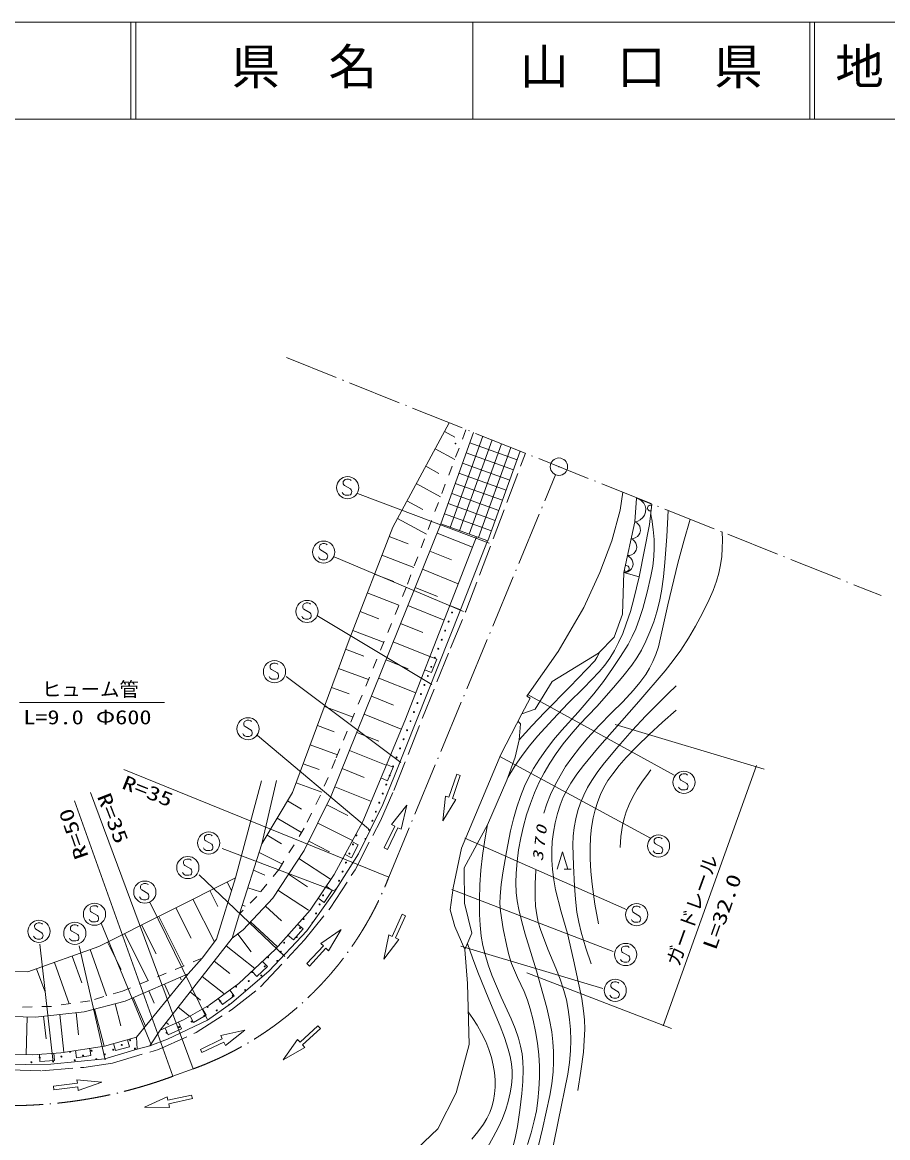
# Model space of a CAD drawing. Units: millimetres, scale not verified. Extents: x 29355 to 669355, y 24271 to 384271.
# Drawn here: x 275915 to 365134, y 269224 to 384271 of the extents above; entities that cross this region are included whole.
import ezdxf
from ezdxf.enums import TextEntityAlignment as Align

# ---------------------------------------------------------------- set-up
doc = ezdxf.new("R2010")
doc.units = ezdxf.units.MM
doc.header["$LTSCALE"] = 1000
for name, pattern in [('USER3', [7.000001, 5.508197, -0.688525, 0.114754, -0.688525]), ('USER4', [2, 1, -1]), ('USER5', [4, 3.2, -0.8])]:
    doc.linetypes.add(name, pattern=pattern)
for name, color, linetype, lineweight in [('S-SUV', 7, 'Continuous', 13), ('S-SUV-HICN', 1, 'Continuous', 13), ('S-SUV-LWCN', 7, 'Continuous', 13)]:
    doc.layers.add(name, color=color, linetype=linetype, lineweight=lineweight)
doc.styles.add('ＭＳ ゴシック', font='')
doc.styles.get('ＭＳ ゴシック').set_extended_font_data('MS Gothic')

# ---------------------------------------------------------------- blocks, each defined once
blk = doc.blocks.new('BUHIN119')
at = {"color": 7, "linetype": 'Continuous', "lineweight": 13}
blk.add_lwpolyline([(631, 634), (438, 731), (238, 778), (-24, 793), (-239, 730), (-435, 628), (-630, 431), (-731, 235), (-793, 20), (-777, -242), (-726, -438), (-631, -634)], dxfattribs=at)
blk = doc.blocks.new('BUHIN52')
at = {"color": 7, "linetype": 'Continuous', "lineweight": 13}
blk.add_lwpolyline([(-699, -435), (-682, -527), (-631, -607), (-541, -692), (-391, -787), (-243, -833), (-90, -828), (41, -762), (117, -653), (158, -577), (181, -455), (147, -359), (-188, 283), (-191, 407), (-153, 553), (-69, 664), (24, 734), (147, 779), (325, 727), (548, 585), (636, 509), (701, 406), (732, 284), (729, 129)], dxfattribs=at)
blk.add_circle((0, 0), 1144, dxfattribs=at)
blk = doc.blocks.new('BUHIN54')
at = {"color": 7, "linetype": 'Continuous', "lineweight": 13}
blk.add_line((332, 850), (-276, 1236), dxfattribs=at)
blk.add_lwpolyline([(944, 462), (-482, -760), (17, 1050)], dxfattribs=at)
blk = doc.blocks.new('BUHIN55')
at = {"color": 7, "linetype": 'Continuous', "lineweight": 13}
for radius in [896, 27]:
    blk.add_circle((0, 0), radius, dxfattribs=at)

msp = doc.modelspace()

# ---------------------------------------------------------------- linework, layer by layer
at = {"layer": 'S-SUV'}
for p, q in [((669355, 384271), (29355, 384271)), ((287105, 384271), (287105, 374271)), ((287605, 384271), (287605, 374271)), ((322355, 384271), (322355, 374271)), ((357105, 384271), (357105, 374271)), ((357605, 384271), (357605, 374271)), ((29355, 374271), (669355, 374271)), ((314100, 332210), (319936, 342967)), ((319053, 332530), (322444, 341959)), ((319450, 342071), (320518, 341492)), ((320026, 332180), (323405, 341574)), ((320999, 331830), (324366, 341189)), ((321972, 331480), (325327, 340804)), ((326931, 339153), (322065, 340903)), ((318477, 340278), (320499, 339181)), ((326554, 338106), (321688, 339856)), ((322946, 331130), (326287, 340420)), ((323919, 330780), (327248, 340035)), ((317504, 338485), (318862, 337748)), ((326178, 337059), (321312, 338810)), ((325801, 336013), (320935, 337763)), ((316532, 336692), (319037, 335333)), ((325425, 334966), (320559, 336717)), ((310483, 335683), (324035, 330535)), ((315559, 334899), (317207, 334005)), ((325048, 333920), (320182, 335670)), ((337540, 333943), (337816, 335804)), ((339081, 332752), (339221, 335203)), ((339221, 335203), (340832, 334573)), ((324672, 332873), (319806, 334623)), ((336700, 330771), (337540, 333943)), ((340832, 334573), (340587, 332472)), ((307771, 304483), (319053, 332530)), ((314586, 333106), (317575, 331485)), ((319053, 332530), (323919, 330780)), ((324295, 331826), (319429, 333577)), ((337925, 327514), (339081, 332752)), ((309608, 320585), (314100, 332210)), ((318677, 331595), (322337, 330123)), ((340587, 332472), (339501, 327080)), ((313726, 331241), (315691, 330481)), ((319990, 324124), (322757, 331198)), ((321084, 323655), (323888, 330791)), ((335474, 327514), (336700, 330771)), ((308081, 329134), (321385, 323491)), ((312977, 329303), (316264, 328033)), ((317924, 329725), (320173, 328821)), ((312228, 327366), (314207, 326601)), ((317172, 327856), (320868, 326369)), ((333794, 323908), (335474, 327514)), ((337795, 323226), (337925, 327514)), ((339501, 327080), (337925, 327514)), ((316420, 325986), (318723, 325059)), ((311479, 325428), (314743, 324167)), ((310731, 323491), (312666, 322743)), ((321084, 323655), (314287, 306545)), ((315342, 312209), (319990, 324124)), ((315668, 324116), (319401, 322614)), ((319990, 324124), (321084, 323655)), ((331168, 319356), (333794, 323908)), ((306289, 323093), (318131, 315953)), ((314916, 322246), (317218, 321320)), ((336920, 320845), (337795, 323226)), ((309982, 321554), (313169, 320322)), ((303787, 304842), (309608, 320585)), ((314164, 320376), (317994, 318836)), ((335309, 319199), (336920, 320845)), ((309244, 319601), (311135, 318902)), ((327946, 314769), (331168, 319356)), ((330547, 316293), (335309, 319199)), ((308516, 317633), (311601, 316493)), ((313412, 318506), (315706, 317584)), ((303117, 316791), (314938, 307935)), ((312660, 316637), (316476, 315102)), ((307789, 315665), (309599, 314996)), ((328797, 313422), (330547, 316293)), ((275628, 314116), (290569, 314116)), ((311908, 314767), (314193, 313847)), ((327431, 312932), (328261, 314559)), ((328261, 314559), (327946, 314769)), ((328001, 314936), (343108, 306625)), ((307061, 313697), (310011, 312607)), ((325248, 308744), (327431, 312932)), ((327431, 312932), (328797, 313422)), ((311006, 301842), (315342, 312209)), ((311156, 312897), (314958, 311367)), ((327264, 311904), (327033, 312168)), ((327138, 310268), (327264, 311904)), ((337052, 311853), (352414, 307250)), ((300171, 310706), (311605, 301095)), ((306334, 311730), (308063, 311090)), ((310404, 311027), (312681, 310111)), ((305606, 309762), (308420, 308721)), ((326719, 308465), (327138, 310268)), ((309651, 309157), (313441, 307633)), ((321186, 299098), (325248, 308744)), ((325154, 308553), (340674, 300104)), ((325880, 306116), (326719, 308465)), ((313703, 296113), (286394, 307187)), ((304878, 307794), (306513, 307190)), ((308899, 307288), (311169, 306375)), ((351595, 307622), (342001, 280769)), ((300623, 299529), (302116, 306070)), ((314287, 306545), (313077, 303592)), ((320708, 306711), (319903, 304344)), ((320258, 304224), (321063, 306590)), ((321063, 306590), (320708, 306711)), ((323867, 301503), (325880, 306116)), ((297907, 296044), (300589, 306017)), ((304151, 305826), (306778, 304855)), ((308147, 305418), (311923, 303899)), ((281286, 303981), (291435, 275559)), ((293529, 276321), (282934, 304846)), ((300623, 299529), (303787, 304842)), ((303260, 303957), (304697, 303101)), ((304977, 298858), (307771, 304483)), ((319548, 304465), (319275, 301917)), ((319275, 301917), (320613, 304103)), ((319903, 304344), (319548, 304465)), ((320613, 304103), (320258, 304224)), ((307305, 303545), (309462, 302474)), ((313077, 303592), (310577, 298514)), ((315563, 303527), (313969, 301520)), ((314982, 301031), (315563, 303527)), ((302205, 302186), (304698, 300701)), ((306374, 301670), (309969, 299884)), ((308077, 296374), (311006, 301842)), ((313969, 301520), (314307, 301357)), ((321476, 297057), (323867, 301503)), ((301150, 300415), (302634, 299531)), ((314307, 301357), (313219, 299106)), ((313557, 298943), (314644, 301194)), ((314644, 301194), (314982, 301031)), ((298318, 292303), (300623, 299529)), ((305442, 299796), (307600, 298724)), ((321526, 300104), (338286, 292712)), ((296523, 299061), (308168, 294642)), ((300335, 298626), (302669, 297486)), ((301734, 293936), (304977, 298858)), ((304436, 298038), (307680, 295901)), ((310577, 298514), (308037, 294490)), ((313219, 299106), (313557, 298943)), ((320346, 295002), (321186, 299098)), ((321518, 293408), (321476, 297057)), ((283810, 288947), (297907, 296044)), ((294138, 296325), (302977, 287907)), ((295929, 289686), (297907, 296044)), ((299759, 296819), (300908, 296292)), ((303355, 296397), (305310, 295110)), ((305576, 292702), (308077, 296374)), ((295264, 294713), (296088, 293077)), ((297026, 295601), (297484, 294691)), ((299182, 295013), (300485, 294597)), ((302275, 294756), (305421, 292684)), ((320030, 292726), (320346, 295002)), ((320195, 294824), (336817, 288441)), ((289087, 293449), (294980, 281453)), ((293502, 293826), (295721, 289419)), ((298687, 290655), (301734, 293936)), ((308037, 294490), (305264, 290545)), ((322273, 290304), (321518, 293408)), ((291740, 292939), (293323, 289795)), ((297554, 289795), (298318, 292303)), ((298606, 293206), (298879, 293119)), ((300973, 293116), (302625, 291581)), ((302022, 288678), (305576, 292702)), ((315092, 292265), (314060, 289988)), ((315433, 292110), (315092, 292265)), ((320521, 291010), (320030, 292726)), ((284036, 291345), (289227, 278718)), ((288216, 291165), (289720, 288177)), ((289978, 292052), (292550, 286943)), ((299449, 291475), (302214, 288907)), ((314401, 289833), (315433, 292110)), ((286454, 290278), (288895, 285429)), ((297554, 289795), (298687, 290655)), ((298121, 290225), (299500, 288407)), ((305264, 290545), (301358, 286443)), ((308792, 290713), (306675, 289268)), ((307498, 288501), (308792, 290713)), ((313718, 290143), (313199, 287633)), ((314060, 289988), (313718, 290143)), ((321536, 288629), (320521, 291010)), ((321536, 288629), (322273, 290304)), ((276470, 286322), (283810, 288947)), ((277705, 289170), (279108, 276964)), ((281791, 289030), (284457, 277244)), ((284691, 289391), (286117, 286559)), ((290132, 280303), (297554, 289795)), ((294456, 287732), (295929, 289686)), ((296936, 289004), (299894, 286692)), ((306950, 289012), (305245, 287183)), ((306675, 289268), (306950, 289012)), ((313199, 287633), (314743, 289678)), ((314743, 289678), (314401, 289833)), ((321113, 288992), (335761, 284630)), ((281058, 287963), (282052, 285184)), ((282893, 288619), (284597, 283853)), ((293006, 286119), (294456, 287732)), ((298232, 285123), (302022, 288678)), ((305519, 286928), (307224, 288756)), ((307224, 288756), (307498, 288501)), ((321816, 285125), (321536, 288629)), ((265047, 286662), (276470, 286322)), ((277388, 286650), (278221, 284321)), ((279223, 287307), (280748, 283040)), ((295699, 287422), (297310, 286163)), ((305245, 287183), (305519, 286928)), ((286532, 283319), (293006, 286119)), ((287701, 279595), (293006, 286119)), ((292196, 285769), (292306, 285516)), ((294462, 285840), (296691, 284097)), ((301358, 286443), (297491, 283115)), ((327937, 286237), (342847, 280474)), ((288959, 284369), (289506, 283105)), ((290578, 285069), (291124, 283805)), ((293225, 284258), (294289, 283426)), ((295185, 282896), (298232, 285123)), ((321991, 278822), (321816, 285125)), ((282293, 282216), (286532, 283319)), ((285472, 283043), (286065, 280765)), ((287341, 283669), (288616, 280721)), ((297491, 283115), (294991, 281358)), ((277270, 281664), (282293, 282216)), ((279782, 281940), (280211, 278032)), ((281456, 282124), (281709, 279821)), ((283353, 282492), (284350, 278660)), ((291988, 282676), (293150, 281767)), ((292529, 281373), (295185, 282896)), ((272190, 281809), (277270, 281664)), ((276424, 281688), (276312, 277792)), ((278107, 281756), (278362, 279435)), ((290132, 280303), (292529, 281373)), ((290751, 281094), (290992, 280905)), ((294991, 281358), (290889, 279404)), ((306398, 280769), (304546, 279090)), ((306650, 280491), (306398, 280769)), ((284391, 278667), (287701, 279595)), ((287741, 278344), (287701, 279595)), ((289053, 278701), (290132, 280303)), ((298863, 280319), (296365, 279750)), ((296365, 279750), (296526, 279411)), ((296849, 278734), (298863, 280319)), ((304798, 278812), (306650, 280491)), ((279871, 277981), (284391, 278667)), ((289053, 278701), (287741, 278344)), ((290889, 279404), (289053, 278701)), ((296526, 279411), (294270, 278335)), ((294432, 277996), (296688, 279073)), ((296688, 279073), (296849, 278734)), ((304294, 279368), (302820, 277272)), ((302820, 277272), (305049, 278534)), ((304546, 279090), (304294, 279368)), ((305049, 278534), (304798, 278812)), ((320661, 273850), (321991, 278822)), ((273091, 277859), (276966, 277779)), ((276966, 277779), (279871, 277981)), ((284432, 277375), (278862, 276810)), ((287741, 278344), (284432, 277375)), ((294270, 278335), (294432, 277996)), ((278862, 276810), (273535, 276729)), ((284101, 274953), (281551, 275207)), ((281551, 275207), (281596, 274835)), ((281596, 274835), (279115, 274530)), ((279115, 274530), (279161, 274158)), ((279161, 274158), (281642, 274463)), ((281642, 274463), (281688, 274090)), ((281688, 274090), (284101, 274953)), ((318770, 270139), (320661, 273850)), ((290845, 273452), (288523, 272368)), ((290925, 273086), (290845, 273452)), ((293367, 273620), (290925, 273086)), ((291005, 272719), (293447, 273254)), ((291085, 272353), (291005, 272719)), ((293447, 273254), (293367, 273620)), ((288523, 272368), (291085, 272353)), ((315170, 266732), (318770, 270139))]:
    msp.add_line(p, q, dxfattribs=at)
at = {"layer": 'S-SUV', "linetype": 'USER3'}
for p, q in [((303158, 349681), (364457, 325136)), ((313703, 296113), (330895, 337605)), ((291435, 275559), (293529, 276321))]:
    msp.add_line(p, q, dxfattribs=at)
at = {"layer": 'S-SUV', "linetype": 'USER4'}
for p, q in [((321655, 342225), (315483, 325975)), ((315483, 325975), (308217, 308225)), ((308217, 308225), (306615, 304475)), ((306615, 304475), (304974, 301154)), ((304974, 301154), (302396, 296935)), ((302396, 296935), (300091, 294115)), ((300091, 294115), (298318, 292303)), ((295914, 289676), (295721, 289419)), ((294456, 287732), (286241, 284329)), ((286241, 284329), (282887, 283357)), ((282887, 283357), (278937, 282772)), ((278937, 282772), (273877, 282639))]:
    msp.add_line(p, q, dxfattribs=at)
at = {"layer": 'S-SUV', "linetype": 'USER5'}
for p, q in [((321627, 323520), (327796, 339816)), ((320069, 319723), (321627, 323520)), ((317173, 312533), (320069, 319723)), ((314215, 305025), (317173, 312533)), ((312831, 301914), (314215, 305025)), ((310222, 296856), (312831, 301914)), ((307645, 292911), (310222, 296856)), ((305005, 289619), (307645, 292911)), ((300487, 284784), (305005, 289619)), ((297465, 282397), (300487, 284784)), ((293836, 280075), (297465, 282397)), ((289954, 278325), (293836, 280075)), ((285214, 276925), (289954, 278325)), ((274613, 276226), (277928, 276130)), ((277928, 276130), (282255, 276480)), ((282255, 276480), (285214, 276925))]:
    msp.add_line(p, q, dxfattribs=at)
at = {"layer": 'S-SUV'}
for points in [[(339081, 332752), (339368, 332828), (339615, 332962), (339899, 333185), (340061, 333446), (340170, 333729), (340191, 334109), (340116, 334402), (339984, 334680), (339728, 334935), (339497, 335089), (339221, 335203)], [(317393, 317468), (318092, 317195), (318637, 318593), (317939, 318865)], [(312885, 306334), (313577, 306045), (314155, 307428), (313463, 307718)], [(309187, 298447), (309848, 298093), (310557, 299415), (309896, 299769)], [(306404, 293918), (307024, 293495), (307869, 294735), (307249, 295157)], [(303302, 290128), (303865, 289631), (304858, 290755), (304296, 291252)], [(299580, 286387), (300093, 285840), (301187, 286867), (300674, 287414)], [(296103, 283567), (296546, 282962), (297757, 283847), (297315, 284452)], [(293207, 281762), (293580, 281111), (294881, 281857), (294508, 282508)], [(290646, 280532), (290952, 279847), (292321, 280459), (292016, 281144)], [(281390, 278211), (281502, 277470), (282985, 277695), (282873, 278436)], [(285324, 278928), (285526, 278206), (286971, 278611), (286768, 279333)], [(277670, 277828), (277722, 277079), (279219, 277183), (279167, 277932)]]:
    msp.add_lwpolyline(points, dxfattribs=at)
for centre, radius in [((320574, 340821), 31.3), ((320574, 340821), 25), ((320574, 340821), 18.8), ((320574, 340821), 12.5), ((320574, 340821), 6.3), ((320226, 323394), 49.8), ((319869, 322460), 49.8), ((319512, 321526), 49.8), ((319154, 320592), 49.8), ((318439, 318724), 49.8), ((318797, 319658), 49.8), ((318082, 317790), 49.8), ((317725, 316856), 49.8), ((317367, 315922), 49.8), ((316653, 314054), 49.8), ((317010, 314988), 49.8), ((316295, 313120), 49.8), ((315938, 312186), 49.8), ((315580, 311252), 49.8), ((315223, 310318), 49.8), ((314508, 308450), 49.8), ((314866, 309384), 49.8), ((314151, 307516), 49.8), ((313794, 306582), 49.8), ((313436, 305648), 49.8), ((312721, 303780), 49.8), ((313079, 304714), 49.8), ((312364, 302846), 49.8), ((312007, 301912), 49.8), ((310358, 300402), 49.8), ((311649, 300979), 49.8), ((310001, 299468), 49.8), ((309643, 298534), 49.8), ((309286, 297600), 49.8), ((308571, 295732), 49.8), ((308929, 296666), 49.8), ((306922, 294222), 49.8), ((306208, 292354), 49.8), ((306565, 293288), 49.8), ((304916, 291777), 49.8), ((304202, 289909), 49.8), ((304559, 290843), 49.8), ((302910, 289333), 49.8), ((301262, 287822), 49.8), ((302553, 288399), 49.8), ((300904, 286888), 49.8), ((302196, 287465), 49.8), ((299255, 285378), 49.8), ((299613, 286311), 49.8), ((300547, 285954), 49.8), ((297964, 284801), 49.8), ((298898, 284444), 49.8), ((296315, 283290), 49.8), ((297607, 283867), 49.8), ((295024, 282714), 49.8), ((295958, 282356), 49.8), ((293375, 281203), 49.8), ((294667, 281780), 49.8), ((290793, 280050), 49.8), ((292084, 280627), 49.8), ((286163, 278790), 49.8), ((287035, 279280), 49.8), ((287525, 278408), 49.8), ((277719, 277489), 49.8), ((279952, 277596), 49.8), ((281314, 277214), 49.8), ((282186, 277703), 49.8), ((283058, 278193), 49.8), ((284419, 277811), 49.8), ((285291, 278300), 49.8), ((276847, 276999), 49.8), ((279080, 277106), 49.8)]:
    msp.add_circle(centre, radius, dxfattribs=at)
for centre, radius, start, end in [((340664, 334164), 298, 59.82905, 286.86394), ((338183, 327932), 298, 224.75789, 110.36236), ((310715, 301336), 49.8, 262.18076, 41.46217), ((311292, 300045), 49.8, 20.1383, 287.4398), ((307280, 295156), 49.8, 203.11645, 88.38552), ((308214, 294798), 49.8, 39.87272, 255.61775), ((305850, 291420), 49.8, 26.7782, 263.00907), ((297249, 282933), 49.8, 47.08758, 203.13584), ((280824, 278086), 49.8, 137.10924, 60.15279), ((283547, 277321), 49.8, 320.11246, 231.47303)]:
    msp.add_arc(centre, radius, start, end, dxfattribs=at)
at = {"layer": 'S-SUV', "linetype": 'USER3'}
for centre, radius, start, end in [((281773, 308481), 34242, 290.08023, 338.82671), ((274547, 321121), 48591, 251.13412, 290.33783)]:
    msp.add_arc(centre, radius, start, end, dxfattribs=at)
at = {"layer": 'S-SUV-HICN'}
for points in [[(329670, 302690), (329998, 303669), (330386, 304638), (330843, 305612), (331353, 306559), (331931, 307502), (332559, 308409), (333346, 309434), (334184, 310426), (335404, 311746), (336676, 313036), (337826, 314194), (338929, 315390), (339579, 316177), (340188, 317009), (340588, 317654), (340934, 318326), (341239, 319071), (341492, 319849), (342477, 324191), (343513, 328486), (344131, 330748), (344779, 333015)], [(330149, 265993), (331156, 270880), (332159, 275769), (332320, 276980), (332421, 278197), (332454, 279298), (332427, 280399), (332344, 281430), (332202, 282464), (332007, 283436), (331755, 284393), (331374, 285559), (330934, 286716), (330106, 288685), (329334, 290682), (329114, 291445), (328953, 292220), (328841, 293105), (328789, 294003), (328791, 295404), (328849, 296817)], [(322268, 269083), (322888, 269839), (323457, 270629), (323804, 271201), (324102, 271811), (324324, 272421), (324491, 273061), (324607, 273746), (324665, 274448), (324662, 275191), (324598, 275940), (324469, 276721), (324280, 277500), (324015, 278320), (323689, 279129), (323272, 279995), (322797, 280840), (322361, 281534), (321897, 282222)]]:
    msp.add_lwpolyline(points, dxfattribs=at)
at = {"layer": 'S-SUV-LWCN'}
for points in [[(328737, 266716), (329548, 270137), (330302, 273580), (330497, 274786), (330633, 276010), (330692, 277049), (330692, 278098), (330626, 279125), (330500, 280158), (330280, 281391), (330002, 282610), (328917, 286419), (327770, 290225), (327402, 291494), (327094, 292776), (326940, 293649), (326846, 294529), (326809, 295517), (326833, 296508), (326925, 297710), (327079, 298913), (327296, 300143), (327572, 301362), (327902, 302528), (328293, 303686), (328728, 304794), (329219, 305878), (329732, 306872), (330300, 307840), (330969, 308861), (331688, 309848), (332503, 310860), (333365, 311834), (335141, 313716), (336877, 315645), (337838, 316784), (338751, 317960), (339270, 318718), (339738, 319509), (340210, 320437), (340628, 321392), (341015, 322424), (341345, 323474), (341607, 324520), (341811, 325579), (342017, 327066), (342163, 328561), (342351, 331242), (342487, 333933)], [(328011, 268522), (328385, 269735), (328701, 270963), (328916, 272009), (329071, 273067), (329181, 274241), (329231, 275420), (329222, 276602), (329153, 277781), (329024, 278975), (328835, 280171), (328592, 281348), (328288, 282519), (328000, 283412), (327651, 284293), (326965, 285738), (326336, 287201), (326074, 288077), (325867, 288983), (325505, 290784), (325202, 292593), (325161, 293366), (325180, 294151), (325291, 295337), (325463, 296532), (325829, 298712), (326251, 300868), (326544, 302101), (326897, 303323), (327265, 304404), (327691, 305472), (328130, 306401), (328623, 307304), (329225, 308273), (329877, 309210), (330681, 310249), (331537, 311258), (333214, 313107), (334844, 314994), (335825, 316280), (336766, 317612), (337593, 318843), (338372, 320112), (338797, 320903), (339171, 321727), (339561, 322762), (339896, 323820), (340340, 325481), (340726, 327155), (340909, 328158), (341030, 329166), (341072, 330032), (341053, 330912), (340961, 331971), (340811, 333018), (340764, 333292), (340714, 333566)], [(333178, 274101), (333498, 276074), (333758, 278058), (333858, 279237), (333899, 280418), (333875, 281366), (333790, 282310), (333589, 283592), (333328, 284867), (332749, 287576), (332111, 290274), (331477, 292512), (330898, 294777), (330706, 295819), (330571, 296880), (330505, 297849), (330499, 298830), (330556, 299789), (330674, 300744), (330854, 301711), (331094, 302676), (331360, 303515), (331682, 304332), (332041, 305065), (332459, 305780), (333087, 306706), (333765, 307600), (335221, 309360), (336723, 311082), (339480, 314203), (342194, 317367), (343029, 318428), (343815, 319522), (344592, 320731), (345319, 321975), (346054, 323334), (346739, 324728), (347142, 325665), (347489, 326623), (347727, 327459), (347910, 328320), (348028, 329170), (348086, 330025), (348092, 330863), (348060, 331702)], [(325970, 306369), (326675, 307517), (327434, 308638), (328203, 309646), (329027, 310626), (330597, 312361), (332207, 314050), (333816, 315639), (335386, 317275), (335956, 317968), (336478, 318697), (336959, 319480), (337393, 320302), (337816, 321242), (338187, 322213), (338602, 323509), (338960, 324822), (339235, 325946), (339501, 327080)], [(327136, 310256), (328436, 311695), (329788, 313100), (332369, 315716), (334928, 318397), (335163, 318749), (335342, 319124), (335373, 319206), (335405, 319297)], [(334562, 287158), (334019, 288776), (333532, 290414), (333287, 291440), (333099, 292487), (332940, 293823), (332839, 295180), (332730, 297302), (332681, 299432), (332721, 300329), (332823, 301235), (332983, 302105), (333203, 302962), (333471, 303773), (333799, 304571), (334184, 305340), (334621, 306079), (335252, 307005), (335934, 307898), (337332, 309581), (338777, 311225), (340196, 312741), (341667, 314224), (342496, 315037), (343328, 315847)], [(335317, 291269), (334958, 293319), (334656, 295386), (334526, 296678), (334455, 297976), (334451, 299097), (334508, 300219), (334614, 301209), (334782, 302203), (334983, 303055), (335244, 303897), (335528, 304622), (335871, 305330), (336299, 306060), (336785, 306770), (337455, 307624), (338175, 308442), (339327, 309640), (340515, 310789), (341913, 312071), (343328, 313330)], [(337540, 299154), (337636, 300294), (337792, 301422), (337950, 302131), (338169, 302836), (338472, 303588), (338834, 304328), (339323, 305170), (339867, 305986), (340293, 306579), (340728, 307165)], [(326519, 268361), (326775, 269360), (326973, 270379), (327217, 272068), (327405, 273789), (327510, 275020), (327554, 276245), (327527, 277071), (327441, 277886), (327289, 278681), (327075, 279473), (326728, 280481), (326321, 281476), (325289, 283734), (324321, 285999), (323942, 287049), (323621, 288115), (323397, 289062), (323231, 290024), (323111, 291137), (323050, 292260), (323038, 293787), (323085, 295307), (323192, 296830), (323358, 298346), (323597, 299947), (323884, 301541)], [(323893, 268290), (324474, 269274), (325007, 270295), (325409, 271189), (325762, 272118), (326020, 272969), (326221, 273838), (326346, 274627), (326411, 275418), (326412, 276128), (326353, 276832), (326218, 277598), (326021, 278363), (325625, 279552), (325173, 280720), (323997, 283505), (322875, 286313), (322338, 287778), (321813, 289259)]]:
    msp.add_lwpolyline(points, dxfattribs=at)

# ---------------------------------------------------------------- block references
at = {"layer": 'S-SUV', "rotation": 212.41667}
for name, p in [('BUHIN55', (331239, 338437)), ('BUHIN52', (309452, 336277)), ('BUHIN119', (338888, 331879)), ('BUHIN52', (306982, 329626)), ('BUHIN119', (338503, 330133)), ('BUHIN119', (338118, 328387)), ('BUHIN52', (305272, 323502)), ('BUHIN52', (301914, 317294)), ('BUHIN52', (299191, 311403)), ('BUHIN52', (344131, 305887)), ('BUHIN52', (295137, 299622)), ('BUHIN52', (341512, 299313)), ('BUHIN52', (292983, 297088)), ('BUHIN54', (331600, 297826)), ('BUHIN52', (288549, 294554)), ('BUHIN52', (283355, 292274)), ('BUHIN52', (339252, 292226)), ('BUHIN52', (277631, 290500)), ('BUHIN52', (281328, 290310)), ('BUHIN52', (338123, 288117)), ('BUHIN52', (337044, 284420))]:
    msp.add_blockref(name, p, dxfattribs=at)

# ---------------------------------------------------------------- texts
at = {"layer": 'S-SUV', "style": 'ＭＳ ゴシック'}
for s, height, p in [('県\u3000名', 3666, (297480, 376771)), ('山\u3000口\u3000県', 3666, (327230, 376771)), ('地 名', 3666, (359734, 376771)), ('ヒューム管', 1466, (277936, 314308))]:
    msp.add_text(s, height=height, dxfattribs=at).set_placement(p, align=Align.BOTTOM_LEFT)
at = {"layer": 'S-SUV', "style": 'ＭＳ ゴシック', "width": 1.25}
msp.add_text('L=9.0 Φ600', height=1466, dxfattribs=at).set_placement((276012, 311423), align=Align.BOTTOM_LEFT)
at = {"layer": 'S-SUV', "style": 'ＭＳ ゴシック', "width": 1.35}
for s, rotation, p in [('R=35', 338.4, (285908, 304874)), ('R=35', 291.2, (283184, 304258)), ('R=50', 109.3, (283184, 298398)), ('L=32.0', 70.4, (347820, 288336))]:
    msp.add_text(s, height=1466, rotation=rotation, dxfattribs=at).set_placement(p, align=Align.BOTTOM_LEFT)
at = {"layer": 'S-SUV', "style": 'ＭＳ ゴシック'}
msp.add_text('ガードレール', height=1466, rotation=70.1, dxfattribs=at).set_placement((344038, 286649), align=Align.BOTTOM_LEFT)
at = {"layer": 'S-SUV', "insert": (329585, 297702), "char_height": 1100, "attachment_point": 7, "rotation": 82.9, "style": 'ＭＳ ゴシック'}
msp.add_mtext('\\T1.33;\\W1.35;\\Q15;370', dxfattribs=at)

doc.saveas('drawing.dxf')
